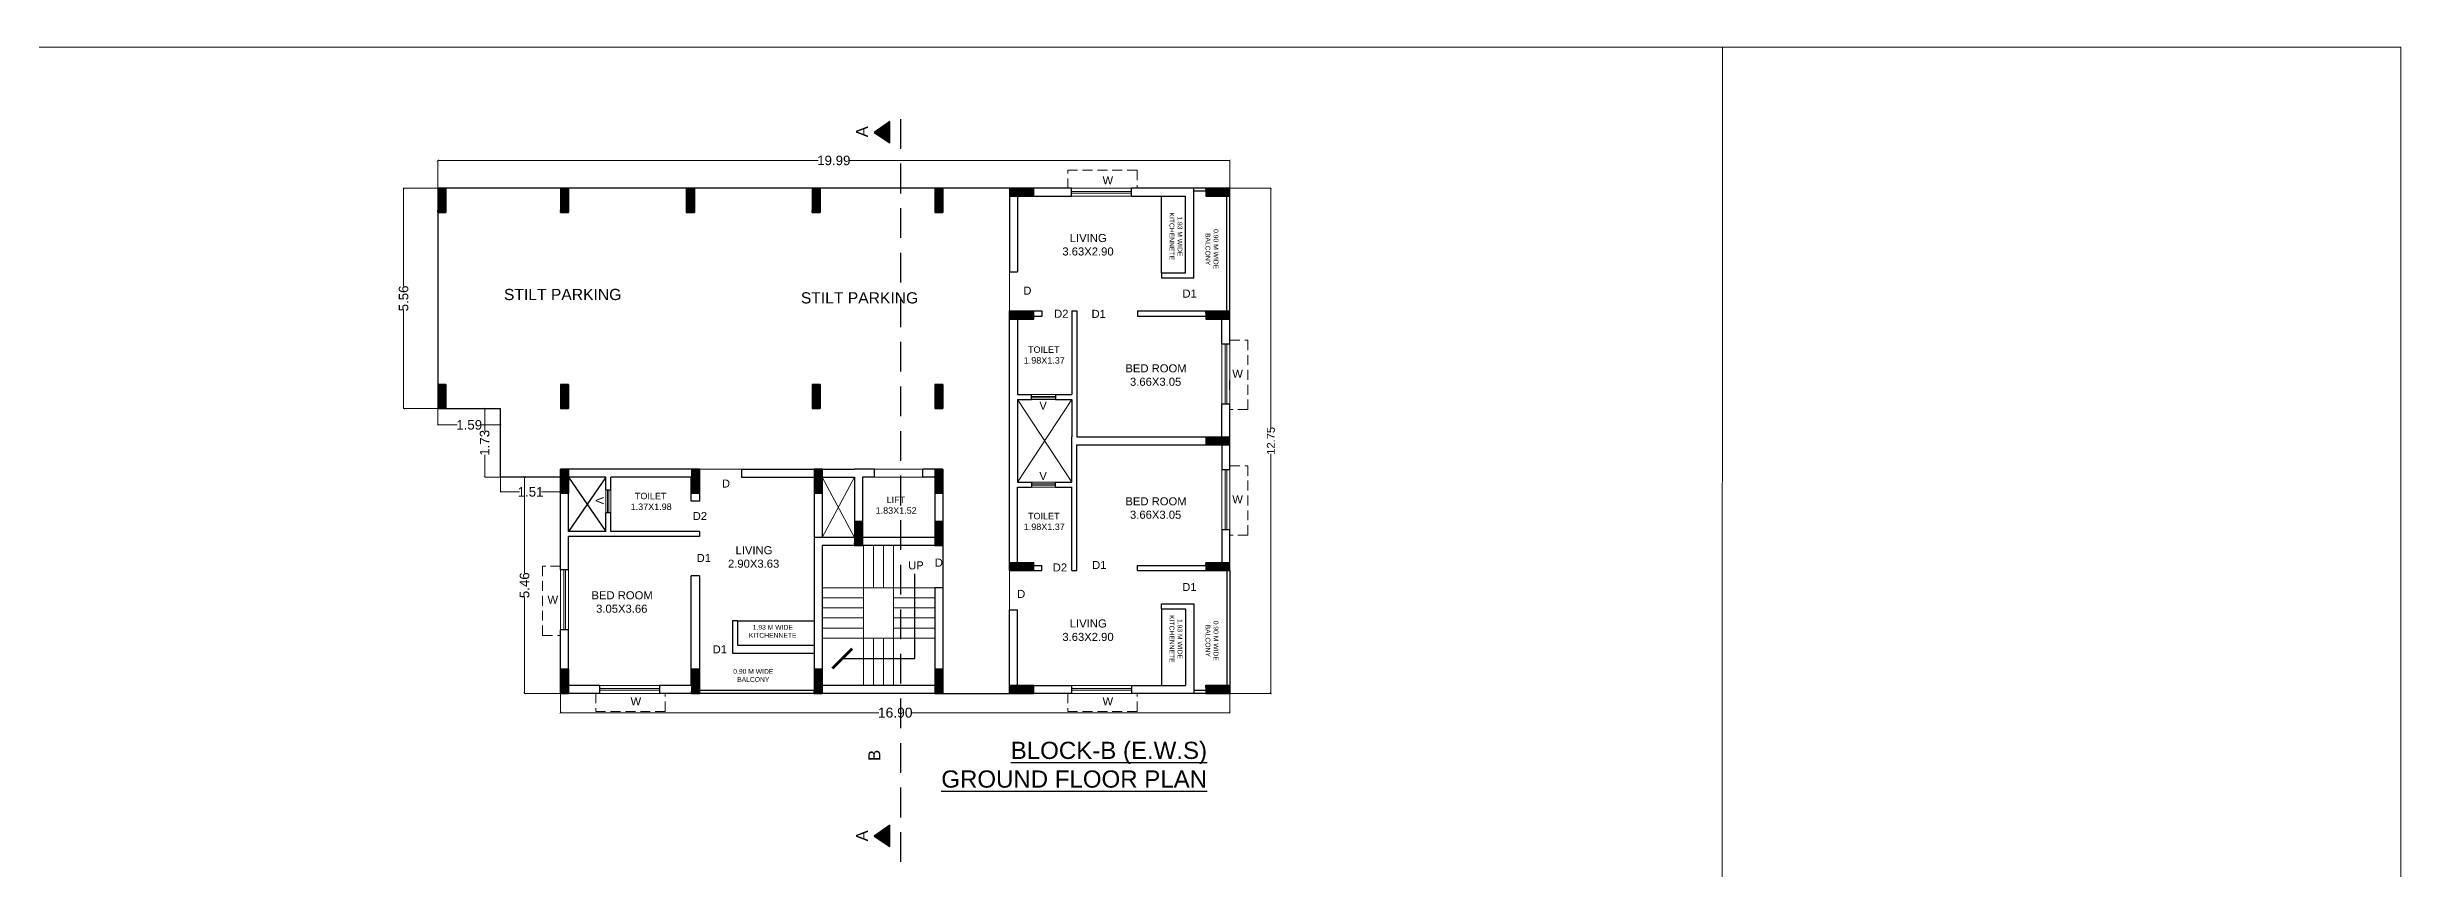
# Model space of a CAD drawing. Header units: metres. Extents: x 0 to 63445, y 32357 to 32804.
# Drawn here: x 63236.5 to 63295.9, y 32783.7 to 32804.5 of the extents above; entities that cross this region are included whole.
import ezdxf

# ---------------------------------------------------------------- set-up
doc = ezdxf.new("R2010")
doc.units = ezdxf.units.M
doc.header["$MEASUREMENT"] = 0
doc.header["$PDMODE"] = 34
doc.header["$PDSIZE"] = -10
doc.linetypes.add('DASHED2', pattern=[0.375, 0.25, -0.125])
doc.layers.get('0').update_dxf_attribs({"lineweight": 25})
for name, color, linetype, lineweight in [('colum', 1, 'Continuous', 30), ('COLUMN', 1, 'Continuous', 30), ('DIM', 56, 'Continuous', 20), ('ELEVATION', 142, 'Continuous', 9), ('hatch', 251, 'Continuous', 20), ('STEPS', 114, 'Continuous', 20), ('TEXT-2', 65, 'Continuous', 18), ('wall', 7, 'Continuous', 30), ('window', 154, 'Continuous', 9)]:
    doc.layers.add(name, color=color, linetype=linetype, lineweight=lineweight)
doc.layers.add('text', color=65, linetype='Continuous')
doc.styles.add('AutoDCRFont', font='arial.ttf')
doc.styles.get("Standard").update_dxf_attribs({"font": 'arial.ttf', "height": 0.4})
doc.styles.add('TNR', font='times.ttf', dxfattribs={"height": 0.5})
doc.dimstyles.new('ARCHANA', dxfattribs={"dimscale": 0, "dimtxt": 0.5, "dimasz": 0.5, "dimexe": 0, "dimexo": 0, "dimgap": 0, "dimtad": 0, "dimzin": 0, "dimdsep": 46, "dimtxsty": 'TNR', "dimblk": 'ARCHTICK', "dimcen": 0.09, "dimclrd": 36, "dimclre": 36, "dimclrt": 7, "dimadec": 0, "dimazin": 0, "dimtfac": 1, "dimtofl": 0, "dimtmove": 0, "dimatfit": 3, "dimldrblk": 'ARCHTICK', "dimfxl": 1, "dimfrac": 2, "dimtolj": 1, "dimtzin": 0, "dimlwd": -1, "dimlwe": -1, "dimarcsym": 0})

# ---------------------------------------------------------------- blocks, each defined once
blk = doc.blocks.new('A$C7D115503')
at = {"layer": 'COLUMN', "ltscale": 3}
h = blk.add_hatch(dxfattribs=at)
h.set_pattern_fill('ANSI31', color=256, style=0)
h.paths.add_polyline_path([(-14.4, -11.6), (-6.4, -11.6), (-6.4, 12.4), (-14.4, 12.4)])
at = {"layer": 'COLUMN', "ltscale": 0.05}
for p, q in [((-14.4, 12.4), (-6.4, 12.4)), ((-14.4, 12.4), (-14.4, -11.6)), ((-6.4, 12.4), (-6.4, -11.6)), ((-6.4, -11.6), (-14.4, -11.6))]:
    blk.add_line(p, q, dxfattribs=at)
blk = doc.blocks.new('_ArchTick')
at = {"color": 0, "linetype": 'ByBlock', "const_width": 0.15}
blk.add_lwpolyline([(-0.5, -0.5), (0.5, 0.5)], dxfattribs=at)
blk = doc.blocks.new('*D434')
at = {"layer": 'Defpoints', "color": 0, "ltscale": 3, "transparency": 16777216}
for p in [(63266.308, 32801.614), (63246.314, 32800.914), (63266.308, 32800.914)]:
    blk.add_point(p, dxfattribs=at)
at = {"layer": 'DIM', "ltscale": 3, "transparency": 16777216}
for p, q in [((63246.314, 32800.914), (63246.314, 32801.614)), ((63246.314, 32801.614), (63255.917, 32801.614)), ((63266.308, 32801.614), (63256.705, 32801.614)), ((63266.308, 32800.914), (63266.308, 32801.614))]:
    blk.add_line(p, q, dxfattribs=at)
at = {"layer": 'DIM', "ltscale": 3, "transparency": 16777216, "xscale": 0.05, "yscale": 0.05, "zscale": 0.05, "rotation": 180}
blk.add_blockref('_ArchTick', (63246.314, 32801.614), dxfattribs=at)
at = {"layer": 'DIM', "ltscale": 3, "transparency": 16777216, "xscale": 0.05, "yscale": 0.05, "zscale": 0.05}
blk.add_blockref('_ArchTick', (63266.308, 32801.614), dxfattribs=at)
at = {"layer": 'DIM', "color": 7, "ltscale": 3, "transparency": 16777216, "insert": (63256.311, 32801.614), "char_height": 0.4, "attachment_point": 5}
blk.add_mtext('\\A1;{\\H0.6x;19.99}', dxfattribs=at)
blk = doc.blocks.new('*D417')
at = {"layer": 'Defpoints', "color": 0, "ltscale": 3, "transparency": 16777216}
for p in [(63246.314, 32800.914), (63245.455, 32795.351), (63246.314, 32795.351)]:
    blk.add_point(p, dxfattribs=at)
at = {"layer": 'DIM', "ltscale": 3, "transparency": 16777216}
for p, q in [((63246.314, 32800.914), (63245.455, 32800.914)), ((63245.455, 32800.914), (63245.455, 32798.444)), ((63245.455, 32795.351), (63245.455, 32797.821)), ((63246.314, 32795.351), (63245.455, 32795.351))]:
    blk.add_line(p, q, dxfattribs=at)
at = {"layer": 'DIM', "ltscale": 3, "transparency": 16777216, "xscale": 0.05, "yscale": 0.05, "zscale": 0.05}
for p, rotation in [((63245.455, 32800.914), 90), ((63245.455, 32795.351), 270)]:
    blk.add_blockref('_ArchTick', p, dxfattribs=dict(at, rotation=rotation))
at = {"layer": 'DIM', "color": 7, "ltscale": 3, "transparency": 16777216, "insert": (63245.455, 32798.132), "char_height": 0.4, "attachment_point": 5, "rotation": 90}
blk.add_mtext('\\A1;{\\H0.6x;5.56}', dxfattribs=at)
blk = doc.blocks.new('*D418')
at = {"layer": 'Defpoints', "color": 0, "ltscale": 3, "transparency": 16777216}
for p in [(63246.314, 32795.351), (63247.903, 32795.351), (63247.903, 32794.94)]:
    blk.add_point(p, dxfattribs=at)
at = {"layer": 'DIM', "ltscale": 3, "transparency": 16777216}
for p, q in [((63246.314, 32795.351), (63246.314, 32794.94)), ((63247.903, 32795.351), (63247.903, 32794.94)), ((63246.314, 32794.94), (63246.808, 32794.94)), ((63247.903, 32794.94), (63247.409, 32794.94))]:
    blk.add_line(p, q, dxfattribs=at)
at = {"layer": 'DIM', "ltscale": 3, "transparency": 16777216, "xscale": 0.05, "yscale": 0.05, "zscale": 0.05, "rotation": 180}
blk.add_blockref('_ArchTick', (63246.314, 32794.94), dxfattribs=at)
at = {"layer": 'DIM', "ltscale": 3, "transparency": 16777216, "xscale": 0.05, "yscale": 0.05, "zscale": 0.05}
blk.add_blockref('_ArchTick', (63247.903, 32794.94), dxfattribs=at)
at = {"layer": 'DIM', "color": 7, "ltscale": 3, "transparency": 16777216, "insert": (63247.109, 32794.94), "char_height": 0.4, "attachment_point": 5}
blk.add_mtext('\\A1;{\\H0.6x;1.59}', dxfattribs=at)
blk = doc.blocks.new('*D435')
at = {"layer": 'Defpoints', "color": 0, "ltscale": 3, "transparency": 16777216}
for p in [(63247.5, 32795.351), (63247.903, 32795.351), (63247.903, 32793.624)]:
    blk.add_point(p, dxfattribs=at)
at = {"layer": 'DIM', "ltscale": 3, "transparency": 16777216}
for p, q in [((63247.903, 32795.351), (63247.5, 32795.351)), ((63247.5, 32795.351), (63247.5, 32794.788)), ((63247.5, 32793.624), (63247.5, 32794.187)), ((63247.903, 32793.624), (63247.5, 32793.624))]:
    blk.add_line(p, q, dxfattribs=at)
at = {"layer": 'DIM', "ltscale": 3, "transparency": 16777216, "xscale": 0.05, "yscale": 0.05, "zscale": 0.05}
for p, rotation in [((63247.5, 32795.351), 90), ((63247.5, 32793.624), 270)]:
    blk.add_blockref('_ArchTick', p, dxfattribs=dict(at, rotation=rotation))
at = {"layer": 'DIM', "color": 7, "ltscale": 3, "transparency": 16777216, "insert": (63247.5, 32794.487), "char_height": 0.4, "attachment_point": 5, "rotation": 90}
blk.add_mtext('\\A1;{\\H0.6x;1.73}', dxfattribs=at)
blk = doc.blocks.new('*D436')
at = {"layer": 'Defpoints', "color": 0, "ltscale": 3, "transparency": 16777216}
for p in [(63247.903, 32793.624), (63249.413, 32793.624), (63249.413, 32793.249)]:
    blk.add_point(p, dxfattribs=at)
at = {"layer": 'DIM', "ltscale": 3, "transparency": 16777216}
for p, q in [((63247.903, 32793.624), (63247.903, 32793.249)), ((63249.413, 32793.624), (63249.413, 32793.249)), ((63247.903, 32793.249), (63248.381, 32793.249)), ((63249.413, 32793.249), (63248.935, 32793.249))]:
    blk.add_line(p, q, dxfattribs=at)
at = {"layer": 'DIM', "ltscale": 3, "transparency": 16777216, "xscale": 0.05, "yscale": 0.05, "zscale": 0.05, "rotation": 180}
blk.add_blockref('_ArchTick', (63247.903, 32793.249), dxfattribs=at)
at = {"layer": 'DIM', "ltscale": 3, "transparency": 16777216, "xscale": 0.05, "yscale": 0.05, "zscale": 0.05}
blk.add_blockref('_ArchTick', (63249.413, 32793.249), dxfattribs=at)
at = {"layer": 'DIM', "color": 7, "ltscale": 3, "transparency": 16777216, "insert": (63248.658, 32793.249), "char_height": 0.4, "attachment_point": 5}
blk.add_mtext('\\A1;{\\H0.6x;1.51}', dxfattribs=at)
blk = doc.blocks.new('*D437')
at = {"layer": 'Defpoints', "color": 0, "ltscale": 3, "transparency": 16777216}
for p in [(63249.413, 32793.624), (63248.506, 32788.163), (63249.413, 32788.163)]:
    blk.add_point(p, dxfattribs=at)
at = {"layer": 'DIM', "ltscale": 3, "transparency": 16777216}
for p, q in [((63249.413, 32793.624), (63248.506, 32793.624)), ((63248.506, 32793.624), (63248.506, 32791.205)), ((63248.506, 32788.163), (63248.506, 32790.582)), ((63249.413, 32788.163), (63248.506, 32788.163))]:
    blk.add_line(p, q, dxfattribs=at)
at = {"layer": 'DIM', "ltscale": 3, "transparency": 16777216, "xscale": 0.05, "yscale": 0.05, "zscale": 0.05}
for p, rotation in [((63248.506, 32793.624), 90), ((63248.506, 32788.163), 270)]:
    blk.add_blockref('_ArchTick', p, dxfattribs=dict(at, rotation=rotation))
at = {"layer": 'DIM', "color": 7, "ltscale": 3, "transparency": 16777216, "insert": (63248.506, 32790.893), "char_height": 0.4, "attachment_point": 5, "rotation": 90}
blk.add_mtext('\\A1;{\\H0.6x;5.46}', dxfattribs=at)
blk = doc.blocks.new('*D438')
at = {"layer": 'Defpoints', "color": 0, "ltscale": 3, "transparency": 16777216}
for p in [(0.832, 32800.914), (63266.308, 32800.914), (0, 32788.163)]:
    blk.add_point(p, dxfattribs=at)
at = {"layer": 'DIM', "ltscale": 3, "transparency": 16777216}
for p, q in [((5.832, 32800.914), (0.832, 32800.914)), ((0.832, 32800.914), (0.832, 32794.933)), ((0.832, 32788.163), (0.832, 32794.144)), ((0, 32788.163), (0.832, 32788.163))]:
    blk.add_line(p, q, dxfattribs=at)
at = {"layer": 'DIM', "ltscale": 3, "transparency": 16777216, "xscale": 0.05, "yscale": 0.05, "zscale": 0.05}
for p, rotation in [((0.832, 32800.914), 90), ((0.832, 32788.163), 270)]:
    blk.add_blockref('_ArchTick', p, dxfattribs=dict(at, rotation=rotation))
at = {"layer": 'DIM', "color": 7, "ltscale": 3, "transparency": 16777216, "insert": (0.832, 32794.538), "char_height": 0.4, "attachment_point": 5, "rotation": 90}
blk.add_mtext('\\A1;{\\H0.6x;12.75}', dxfattribs=at)
blk = doc.blocks.new('*D439')
at = {"layer": 'Defpoints', "color": 0, "ltscale": 3, "transparency": 16777216}
for p in [(63249.413, 32788.163), (63266.308, 32788.163), (63266.308, 32787.676)]:
    blk.add_point(p, dxfattribs=at)
at = {"layer": 'DIM', "ltscale": 3, "transparency": 16777216}
for p, q in [((63249.413, 32788.163), (63249.413, 32787.676)), ((63266.308, 32788.163), (63266.308, 32787.676)), ((63249.413, 32787.676), (63257.451, 32787.676)), ((63266.308, 32787.676), (63258.27, 32787.676))]:
    blk.add_line(p, q, dxfattribs=at)
at = {"layer": 'DIM', "ltscale": 3, "transparency": 16777216, "xscale": 0.05, "yscale": 0.05, "zscale": 0.05, "rotation": 180}
blk.add_blockref('_ArchTick', (63249.413, 32787.676), dxfattribs=at)
at = {"layer": 'DIM', "ltscale": 3, "transparency": 16777216, "xscale": 0.05, "yscale": 0.05, "zscale": 0.05}
blk.add_blockref('_ArchTick', (63266.308, 32787.676), dxfattribs=at)
at = {"layer": 'DIM', "color": 7, "ltscale": 3, "transparency": 16777216, "insert": (63257.861, 32787.676), "char_height": 0.4, "attachment_point": 5}
blk.add_mtext('\\A1;{\\H0.625x;16.90}', dxfattribs=at)
blk = doc.blocks.new('*D440')
at = {"layer": 'Defpoints', "color": 0, "ltscale": 3, "transparency": 16777216}
for p in [(63266.308, 32800.914), (63266.308, 32788.163), (63267.342, 32788.163)]:
    blk.add_point(p, dxfattribs=at)
at = {"layer": 'DIM', "ltscale": 3, "transparency": 16777216}
for p, q in [((63266.308, 32800.914), (63267.342, 32800.914)), ((63267.342, 32800.914), (63267.342, 32794.867)), ((63267.342, 32788.163), (63267.342, 32794.209)), ((63266.308, 32788.163), (63267.342, 32788.163))]:
    blk.add_line(p, q, dxfattribs=at)
at = {"layer": 'DIM', "ltscale": 3, "transparency": 16777216, "xscale": 0.05, "yscale": 0.05, "zscale": 0.05}
for p, rotation in [((63267.342, 32800.914), 90), ((63267.342, 32788.163), 270)]:
    blk.add_blockref('_ArchTick', p, dxfattribs=dict(at, rotation=rotation))
at = {"layer": 'DIM', "color": 7, "ltscale": 3, "transparency": 16777216, "insert": (63267.342, 32794.538), "char_height": 0.4, "attachment_point": 5, "rotation": 90}
blk.add_mtext('\\A1;{\\H0.5x;12.75}', dxfattribs=at)

msp = doc.modelspace()

# ---------------------------------------------------------------- hatches: boundary and pattern name
at = {"layer": 'wall', "ltscale": 3}
for points in [[(63257.7212, 32802.0564), (63257.7212, 32802.5982), (63257.3321, 32802.3183)], [(63257.7212, 32784.2993), (63257.7212, 32784.8411), (63257.3321, 32784.5612)]]:
    msp.add_hatch(color=252, dxfattribs=at).paths.add_polyline_path(points)

# ---------------------------------------------------------------- linework, layer by layer
at = {"layer": 'colum', "linetype": 'DASHED2', "ltscale": 3}
msp.add_lwpolyline([(63258.0029, 32783.9097), (63258.0029, 32802.8051)], dxfattribs=at)
at = {"layer": 'ELEVATION', "ltscale": 20}
msp.add_line((63278.7271, 32734.5721), (63278.7357, 32804.4763), dxfattribs=at)
msp.add_lwpolyline([(63164.5545, 32720.575), (63295.8612, 32720.575), (63295.8612, 32804.4763), (63164.5545, 32804.4763)], close=True, dxfattribs=at)
at = {"layer": 'hatch', "ltscale": 0.05}
for p, q in [((63262.3204, 32793.4968), (63260.9488, 32795.5797)), ((63262.3204, 32795.5797), (63260.9488, 32793.4968))]:
    msp.add_line(p, q, dxfattribs=at)
at = {"layer": 'STEPS'}
for p, q in [((63260.7456, 32797.815), (63260.7456, 32798.8056)), ((63253.9853, 32793.827), (63252.9185, 32793.827)), ((63256.8302, 32793.6238), (63256.0174, 32792.0998)), ((63256.0174, 32793.6238), (63256.8302, 32792.0998)), ((63257.3382, 32793.827), (63258.5575, 32793.827)), ((63258.5575, 32793.6238), (63257.3382, 32793.6238)), ((63257.0588, 32791.8966), (63257.0588, 32788.3659)), ((63257.3128, 32791.8966), (63257.3128, 32790.8298)), ((63257.5668, 32791.8966), (63257.5668, 32790.8298)), ((63257.8208, 32791.8966), (63257.8208, 32788.3659)), ((63259.0655, 32790.8298), (63259.0655, 32791.8966)), ((63260.7456, 32790.2709), (63260.7456, 32791.2616)), ((63258.8623, 32790.8298), (63256.0174, 32790.8298)), ((63257.0588, 32790.5758), (63256.0174, 32790.5758)), ((63258.8623, 32790.5758), (63257.8208, 32790.5758)), ((63257.0588, 32790.3217), (63256.0174, 32790.3217)), ((63257.0588, 32790.0677), (63256.0174, 32790.0677)), ((63257.0588, 32789.8137), (63256.0174, 32789.8137)), ((63258.8623, 32790.3217), (63257.8208, 32790.3217)), ((63258.8623, 32790.0677), (63257.8208, 32790.0677)), ((63258.8623, 32789.8137), (63257.8208, 32789.8137)), ((63258.8623, 32789.5597), (63256.0174, 32789.5597)), ((63257.3128, 32789.5597), (63257.3128, 32788.3659)), ((63257.5668, 32789.5597), (63257.5668, 32788.3659))]:
    msp.add_line(p, q, dxfattribs=at)
at = {"layer": 'wall', "ltscale": 3}
for p, q in [((63257.7212, 32802.5982), (63257.3321, 32802.3183)), ((63257.3321, 32802.3183), (63257.7212, 32802.0564)), ((63257.7212, 32802.0564), (63257.7212, 32802.5982)), ((63262.3079, 32800.7106), (63262.3079, 32800.9139)), ((63263.8225, 32800.7106), (63263.8225, 32800.9139)), ((63266.1052, 32796.9846), (63266.3084, 32796.9846)), ((63261.9035, 32795.7067), (63261.9035, 32795.5797)), ((63266.1052, 32795.47), (63266.3084, 32795.47)), ((63261.9035, 32793.3698), (63261.9035, 32793.4968)), ((63266.1052, 32793.8146), (63266.3084, 32793.8146)), ((63250.6839, 32792.7195), (63250.5569, 32792.7195)), ((63266.1052, 32792.3), (63266.3084, 32792.3)), ((63249.6164, 32791.2812), (63249.4132, 32791.2812)), ((63249.6164, 32789.7666), (63249.4132, 32789.7666)), ((63250.3967, 32788.3659), (63250.3967, 32788.1627)), ((63251.9112, 32788.3659), (63251.9112, 32788.1627)), ((63262.3079, 32788.3659), (63262.3079, 32788.1627)), ((63263.8225, 32788.3659), (63263.8225, 32788.1627)), ((63257.7212, 32784.8411), (63257.3321, 32784.5612)), ((63257.3321, 32784.5612), (63257.7212, 32784.2993)), ((63257.7212, 32784.2993), (63257.7212, 32784.8411))]:
    msp.add_line(p, q, dxfattribs=at)
at = {"layer": 'wall'}
for p, q in [((63260.7456, 32800.9139), (63246.3143, 32800.9139)), ((63246.3143, 32800.9139), (63246.3143, 32799.9994)), ((63260.7456, 32800.9139), (63260.7456, 32798.8056)), ((63262.3079, 32800.9139), (63260.7456, 32800.9139)), ((63260.9488, 32800.7106), (63262.3079, 32800.7106)), ((63260.9488, 32800.7106), (63260.9488, 32798.8056)), ((63265.3939, 32800.9139), (63263.8225, 32800.9139)), ((63263.8225, 32800.7106), (63265.1907, 32800.7106)), ((63264.5811, 32798.7802), (63264.5811, 32800.7106)), ((63265.1907, 32798.7802), (63265.1907, 32800.7106)), ((63265.3939, 32798.6532), (63265.3939, 32800.9139)), ((63266.3084, 32800.9139), (63265.3939, 32800.9139)), ((63266.2322, 32800.8376), (63265.3939, 32800.8376)), ((63266.2322, 32797.815), (63266.2322, 32800.8376)), ((63266.3084, 32797.815), (63266.3084, 32800.9139)), ((63246.3143, 32799.9994), (63246.3143, 32795.9607)), ((63260.7456, 32798.8056), (63260.9488, 32798.8056)), ((63264.5811, 32798.7802), (63265.1907, 32798.7802)), ((63264.5811, 32798.7802), (63264.5811, 32798.6532)), ((63264.5811, 32798.6532), (63265.3939, 32798.6532)), ((63260.7456, 32797.815), (63261.5584, 32797.815)), ((63260.7456, 32791.2616), (63260.7456, 32797.815)), ((63260.9488, 32797.688), (63261.5584, 32797.688)), ((63260.9488, 32797.688), (63260.9488, 32795.7067)), ((63261.5584, 32797.815), (63261.5584, 32797.688)), ((63262.3204, 32797.815), (63262.4474, 32797.815)), ((63262.3204, 32797.815), (63262.3204, 32795.7067)), ((63262.4474, 32797.815), (63262.4474, 32794.6399)), ((63263.9715, 32797.815), (63266.3084, 32797.815)), ((63263.9715, 32797.815), (63263.9715, 32797.688)), ((63263.9715, 32797.688), (63266.1052, 32797.688)), ((63266.1052, 32796.9846), (63266.1052, 32797.688)), ((63266.3084, 32796.9846), (63266.3084, 32797.815)), ((63266.3084, 32795.822), (63266.3084, 32796.0616)), ((63246.3143, 32795.3511), (63247.903, 32795.3511)), ((63247.903, 32793.6238), (63247.903, 32795.3511)), ((63260.9488, 32795.7067), (63261.3035, 32795.7067)), ((63260.9488, 32795.5797), (63261.3035, 32795.5797)), ((63260.9488, 32795.5797), (63260.9488, 32793.4968)), ((63261.9035, 32795.7067), (63262.3204, 32795.7067)), ((63261.9035, 32795.5797), (63262.3204, 32795.5797)), ((63262.3204, 32795.5797), (63262.3204, 32794.6399)), ((63266.1052, 32794.6399), (63266.1052, 32795.47)), ((63266.3084, 32793.8146), (63266.3084, 32795.47)), ((63262.3204, 32793.4968), (63262.3204, 32794.6399)), ((63262.4474, 32794.6399), (63266.1052, 32794.6399)), ((63262.4474, 32794.6399), (63266.1052, 32794.6399)), ((63262.4474, 32791.2616), (63262.4474, 32794.4367)), ((63262.4474, 32794.4367), (63266.1052, 32794.4367)), ((63262.4474, 32794.4367), (63266.1052, 32794.4367)), ((63266.1052, 32794.4367), (63266.1052, 32793.8146)), ((63249.4132, 32793.6238), (63247.903, 32793.6238)), ((63249.4132, 32791.2812), (63249.4132, 32793.827)), ((63252.7153, 32793.827), (63249.4132, 32793.827)), ((63249.6164, 32792.2522), (63249.6164, 32793.6238)), ((63250.5569, 32793.6238), (63249.6164, 32793.6238)), ((63250.5569, 32793.6238), (63249.6164, 32792.2522)), ((63249.6164, 32793.6238), (63250.5569, 32792.2522)), ((63250.5569, 32793.3032), (63250.5569, 32793.6238)), ((63250.6839, 32793.3032), (63250.6839, 32793.6238)), ((63252.7153, 32793.6238), (63250.6839, 32793.6238)), ((63252.7153, 32793.827), (63252.9185, 32793.827)), ((63252.7153, 32793.0142), (63252.7153, 32793.6238)), ((63252.9185, 32793.827), (63252.9185, 32793.0142)), ((63253.9853, 32793.827), (63253.9853, 32793.6238)), ((63253.9853, 32793.827), (63256.8302, 32793.827)), ((63253.9853, 32793.6238), (63255.8142, 32793.6238)), ((63255.8142, 32793.6238), (63255.8142, 32789.3819)), ((63255.8142, 32793.6238), (63255.8142, 32793.0142)), ((63256.0174, 32793.6238), (63256.0174, 32792.0998)), ((63256.0174, 32793.6238), (63256.0174, 32793.0142)), ((63256.0174, 32793.6238), (63256.8302, 32793.6238)), ((63257.3382, 32793.827), (63256.8302, 32793.827)), ((63256.8302, 32793.6238), (63256.8302, 32792.0998)), ((63257.3382, 32793.6238), (63257.0334, 32793.6238)), ((63257.0334, 32793.6238), (63257.0334, 32792.0998)), ((63257.3382, 32793.6238), (63257.3382, 32793.827)), ((63259.0655, 32793.827), (63258.5575, 32793.827)), ((63258.5575, 32793.6238), (63258.5575, 32793.827)), ((63258.8623, 32793.6238), (63258.5575, 32793.6238)), ((63258.8623, 32793.6238), (63258.8623, 32792.0998)), ((63259.0655, 32793.827), (63259.0655, 32791.8966)), ((63260.9488, 32793.4968), (63261.3035, 32793.4968)), ((63260.9488, 32793.3698), (63261.3035, 32793.3698)), ((63260.9488, 32791.3886), (63260.9488, 32793.3698)), ((63261.9035, 32793.4968), (63262.3204, 32793.4968)), ((63261.9035, 32793.3698), (63262.3204, 32793.3698)), ((63262.3204, 32791.2616), (63262.3204, 32793.3698)), ((63252.9185, 32793.0142), (63252.7153, 32793.0142)), ((63250.5569, 32792.2522), (63249.6164, 32792.2522)), ((63250.5569, 32792.2522), (63250.5569, 32792.7195)), ((63250.6839, 32792.2522), (63250.6839, 32792.7195)), ((63252.9185, 32792.2522), (63250.6839, 32792.2522)), ((63252.9185, 32792.2522), (63252.9185, 32792.1252)), ((63255.8142, 32792.2522), (63255.8142, 32792.1252)), ((63256.0174, 32792.5469), (63256.0174, 32792.0998)), ((63266.1052, 32792.3), (63266.1052, 32791.3886)), ((63266.3084, 32791.2616), (63266.3084, 32792.3)), ((63249.6164, 32791.2812), (63249.6164, 32792.1252)), ((63252.9185, 32792.1252), (63249.6164, 32792.1252)), ((63257.0334, 32792.0998), (63255.8142, 32792.0998)), ((63255.8142, 32792.0998), (63255.8142, 32788.1627)), ((63256.8302, 32792.0998), (63256.0174, 32792.0998)), ((63259.0655, 32791.8966), (63256.0174, 32791.8966)), ((63256.0174, 32791.8966), (63256.0174, 32789.0162)), ((63259.0655, 32791.8966), (63256.0174, 32791.8966)), ((63256.0174, 32791.8966), (63256.0174, 32789.0162)), ((63258.8623, 32792.0998), (63257.0334, 32792.0998)), ((63259.0655, 32792.0998), (63257.0334, 32792.0998)), ((63259.0655, 32792.0998), (63259.0655, 32788.1627)), ((63252.7153, 32788.3659), (63252.7153, 32791.1346)), ((63252.9185, 32791.1346), (63252.7153, 32791.1346)), ((63252.9185, 32791.1346), (63252.9185, 32788.1627)), ((63260.7456, 32791.2616), (63261.5584, 32791.2616)), ((63260.9488, 32791.3886), (63261.5584, 32791.3886)), ((63261.5584, 32791.2616), (63261.5584, 32791.3886)), ((63262.3204, 32791.2616), (63262.4474, 32791.2616)), ((63263.9715, 32791.3886), (63266.1052, 32791.3886)), ((63263.9715, 32791.2616), (63263.9715, 32791.3886)), ((63263.9715, 32791.2616), (63266.3084, 32791.2616)), ((63266.2322, 32791.2616), (63266.2322, 32788.2389)), ((63266.3084, 32791.2616), (63266.3084, 32788.1627)), ((63256.0174, 32790.6012), (63256.0174, 32788.3659)), ((63256.0174, 32790.6012), (63256.0174, 32788.3659)), ((63258.8623, 32790.8298), (63258.8623, 32788.3659)), ((63259.0655, 32790.8298), (63258.8623, 32790.8298)), ((63259.0655, 32790.8298), (63259.0655, 32788.1627)), ((63264.5811, 32790.4233), (63265.3939, 32790.4233)), ((63264.5811, 32790.2963), (63264.5811, 32790.4233)), ((63265.3939, 32790.4233), (63265.3939, 32788.1627)), ((63249.4132, 32788.1627), (63249.4132, 32789.7666)), ((63249.6164, 32788.3659), (63249.6164, 32789.7666)), ((63253.7567, 32789.9915), (63253.7567, 32789.1787)), ((63253.8837, 32789.9915), (63253.7567, 32789.9915)), ((63253.8837, 32789.9915), (63253.8837, 32789.3819)), ((63253.8837, 32789.9915), (63255.8142, 32789.9915)), ((63260.7456, 32790.2709), (63260.9488, 32790.2709)), ((63260.7456, 32788.1627), (63260.7456, 32790.2709)), ((63260.9488, 32788.3659), (63260.9488, 32790.2709)), ((63264.5811, 32790.2963), (63265.1907, 32790.2963)), ((63264.5811, 32790.2963), (63264.5811, 32788.3659)), ((63265.1907, 32790.2963), (63265.1907, 32788.3659)), ((63253.7567, 32789.1787), (63255.8142, 32789.1787)), ((63253.8837, 32789.3819), (63255.8142, 32789.3819)), ((63255.8142, 32789.1787), (63255.8142, 32788.3659)), ((63255.8142, 32789.1787), (63255.8142, 32788.1627)), ((63255.8142, 32789.1787), (63255.8142, 32788.3659)), ((63250.3967, 32788.1627), (63249.4132, 32788.1627)), ((63250.3967, 32788.3659), (63249.6164, 32788.3659)), ((63252.7153, 32788.3659), (63251.9112, 32788.3659)), ((63252.9185, 32788.1627), (63251.9112, 32788.1627)), ((63255.8142, 32788.2389), (63252.9185, 32788.2389)), ((63255.8142, 32788.1627), (63252.9185, 32788.1627)), ((63259.0655, 32788.1627), (63255.8142, 32788.1627)), ((63259.0655, 32788.1627), (63255.8142, 32788.1627)), ((63258.8623, 32788.3659), (63256.0174, 32788.3659)), ((63258.8623, 32788.3659), (63256.0174, 32788.3659)), ((63262.3079, 32788.1627), (63260.7456, 32788.1627)), ((63260.9488, 32788.3659), (63262.3079, 32788.3659)), ((63263.8225, 32788.3659), (63265.1907, 32788.3659)), ((63265.3939, 32788.1627), (63263.8225, 32788.1627)), ((63266.2322, 32788.2389), (63265.3939, 32788.2389)), ((63266.3084, 32788.1627), (63265.3939, 32788.1627))]:
    msp.add_line(p, q, dxfattribs=at)
at = {"layer": 'wall', "ltscale": 0.5}
for p, q in [((63261.3035, 32795.5797), (63261.3035, 32795.7067)), ((63261.3035, 32793.4968), (63261.3035, 32793.3698)), ((63250.5569, 32793.3032), (63250.6839, 32793.3032)), ((63259.0655, 32788.1627), (63260.7456, 32788.1627))]:
    msp.add_line(p, q, dxfattribs=at)
at = {"layer": 'window'}
for p, q in [((63263.8225, 32800.9126), (63262.3079, 32800.9126)), ((63263.8225, 32800.8332), (63262.3079, 32800.8332)), ((63263.8225, 32800.7901), (63262.3079, 32800.7901)), ((63263.8225, 32800.7106), (63262.3079, 32800.7106)), ((63266.1052, 32795.47), (63266.1052, 32796.9846)), ((63266.1846, 32795.47), (63266.1846, 32796.9846)), ((63266.2277, 32795.47), (63266.2277, 32796.9846)), ((63266.3071, 32795.47), (63266.3071, 32796.9846)), ((63261.3041, 32795.7067), (63261.3035, 32795.7067)), ((63261.3041, 32793.3698), (63261.3035, 32793.3698)), ((63266.1052, 32792.3), (63266.1052, 32793.8146)), ((63266.1846, 32792.3), (63266.1846, 32793.8146)), ((63266.2277, 32792.3), (63266.2277, 32793.8146)), ((63266.3084, 32792.3), (63266.3084, 32793.8146)), ((63250.6839, 32793.3026), (63250.6839, 32793.3032)), ((63249.4145, 32789.7666), (63249.4145, 32791.2812)), ((63249.4939, 32789.7666), (63249.4939, 32791.2812)), ((63249.5369, 32789.7666), (63249.5369, 32791.2812)), ((63249.6164, 32789.7666), (63249.6164, 32791.2812)), ((63251.9112, 32788.3659), (63250.3967, 32788.3659)), ((63251.9112, 32788.2864), (63250.3967, 32788.2864)), ((63251.9112, 32788.2434), (63250.3967, 32788.2434)), ((63251.9112, 32788.1639), (63250.3967, 32788.1639)), ((63263.8225, 32788.3659), (63262.3079, 32788.3659)), ((63263.8225, 32788.2864), (63262.3079, 32788.2864)), ((63263.8225, 32788.2434), (63262.3079, 32788.2434)), ((63263.8225, 32788.1639), (63262.3079, 32788.1639))]:
    msp.add_line(p, q, dxfattribs=at)
at = {"layer": 'window', "ltscale": 0.5}
for p, q in [((63261.9035, 32795.7067), (63261.3041, 32795.7067)), ((63261.9035, 32795.66), (63261.3041, 32795.66)), ((63261.3041, 32795.6264), (63261.9035, 32795.6264)), ((63261.3041, 32795.5797), (63261.9035, 32795.5797)), ((63261.9041, 32795.7067), (63261.9035, 32795.7067)), ((63261.9035, 32795.7067), (63261.9041, 32795.7067)), ((63261.9035, 32795.5797), (63261.9041, 32795.5797)), ((63261.9041, 32795.5797), (63261.9035, 32795.5797)), ((63261.9035, 32793.4968), (63261.3041, 32793.4968)), ((63261.9035, 32793.4501), (63261.3041, 32793.4501)), ((63261.3041, 32793.4166), (63261.9035, 32793.4166)), ((63261.3041, 32793.3698), (63261.9035, 32793.3698)), ((63261.9035, 32793.4968), (63261.9041, 32793.4968)), ((63261.9041, 32793.4968), (63261.9035, 32793.4968)), ((63261.9041, 32793.3698), (63261.9035, 32793.3698)), ((63261.9035, 32793.3698), (63261.9041, 32793.3698)), ((63250.5569, 32793.3032), (63250.5569, 32792.7195)), ((63250.6037, 32793.3032), (63250.6037, 32792.7195)), ((63250.6372, 32792.7195), (63250.6372, 32793.3026)), ((63250.6839, 32792.7195), (63250.6839, 32793.3026))]:
    msp.add_line(p, q, dxfattribs=at)
at = {"layer": 'window', "color": 8, "linetype": 'DASHED2'}
for points in [[(63262.2148, 32800.9126), (63262.2148, 32801.367), (63263.966, 32801.367), (63263.966, 32800.9126)], [(63266.3071, 32797.0777), (63266.7615, 32797.0777), (63266.7615, 32795.3265), (63266.3071, 32795.3265)], [(63266.3071, 32793.9077), (63266.7615, 32793.9077), (63266.7615, 32792.1565), (63266.3071, 32792.1565)], [(63249.4145, 32791.3743), (63248.9601, 32791.3743), (63248.9601, 32789.6231), (63249.4145, 32789.6231)], [(63250.3035, 32788.1639), (63250.3035, 32787.7096), (63252.0547, 32787.7096), (63252.0547, 32788.1639)], [(63262.2148, 32788.1639), (63262.2148, 32787.7096), (63263.966, 32787.7096), (63263.966, 32788.1639)]]:
    msp.add_lwpolyline(points, dxfattribs=at)

# ---------------------------------------------------------------- block references
at = {"layer": 'COLUMN', "ltscale": 0.05, "xscale": -0.025400733691282, "yscale": 0.025400733691282, "zscale": 0.025400733691282}
for p in [(63246.1527, 32800.5985), (63249.2516, 32800.5985), (63252.4267, 32800.5985), (63255.6018, 32800.5985), (63258.7006, 32800.5985), (63246.1527, 32795.6454), (63249.2516, 32795.6454), (63255.6018, 32795.6454), (63258.7006, 32795.6454), (63249.2516, 32793.5117), (63252.5537, 32793.5117), (63255.6526, 32793.5117), (63258.7006, 32793.5117), (63256.6686, 32792.1909), (63258.7006, 32792.1909), (63249.2516, 32788.457), (63252.5537, 32788.457), (63255.6526, 32788.457), (63255.6526, 32788.457), (63258.7006, 32788.457), (63258.7006, 32788.457)]:
    msp.add_blockref('A$C7D115503', p, dxfattribs=at)
at = {"layer": 'COLUMN', "ltscale": 0.05, "xscale": -0.025400733691282, "yscale": 0.025400733691282, "zscale": 0.025400733691282, "rotation": 90}
for p in [(63261.0609, 32800.549), (63266.0141, 32800.549), (63261.0609, 32797.4501), (63266.0141, 32797.4501), (63266.0141, 32794.275), (63261.0609, 32791.1), (63266.0141, 32791.1), (63261.0609, 32788.0011), (63266.0141, 32788.0011)]:
    msp.add_blockref('A$C7D115503', p, dxfattribs=at)

# ---------------------------------------------------------------- texts
at = {"layer": 'text'}
for p in [(63247.9869, 32798.0906), (63255.4796, 32798.0053)]:
    msp.add_text('STILT PARKING', height=0.282723, dxfattribs=at).set_placement(p)
at = {"layer": 'text', "char_height": 0.121924, "width": 3.795079, "attachment_point": 1, "rotation": 270}
for s, insert in [('\\pi1.40502;1.93 M WIDE\\P\\pi1.30742;KITCHENNETE', (63265.1086, 32801.61)), ('\\pi1.39928;0.90 M WIDE\\P\\pi1.49742;BALCONY', (63266.0174, 32801.2814)), ('\\pi1.40502;1.93 M WIDE\\P\\pi1.30742;KITCHENNETE', (63265.1086, 32791.447)), ('\\pi1.39928;0.90 M WIDE\\P\\pi1.49742;BALCONY', (63266.0174, 32791.3958))]:
    msp.add_mtext(s, dxfattribs=dict(at, insert=insert))
at = {"layer": 'text'}
for s, insert, char_height, width, attachment_point in [('\\pi2.06872;LIVING\\P\\pi1.88042;3.63X2.90', (63260.1988, 32799.213), 0.203206, 5.029694, 7), ('D', (63261.2989, 32798.2276), 0.2019, 0.534981, 9), ('D1', (63265.4723, 32798.1537), 0.20194, 0.534981, 9), ('D2', (63262.2324, 32797.6451), 0.20194, 0.534981, 9), ('D1', (63263.1771, 32797.6424), 0.20194, 0.534981, 9), ('\\pi1.61933;TOILET\\P\\pi1.51165;1.98X1.37', (63259.5938, 32796.4847), 0.162565, 4.023756, 7), ('\\pi1.76315;BED ROOM\\P\\pi1.87931;3.66X3.05', (63261.907, 32795.9246), 0.203206, 5.029694, 7), ('D', (63253.6915, 32793.359), 0.2019, 0.534981, 9), ('\\pi1.61933;TOILET\\P\\pi1.51149;1.37X1.98', (63249.6726, 32792.7907), 0.162565, 4.023756, 7), ('D2', (63253.1115, 32792.5394), 0.20194, 0.534981, 9), ('\\pi1.78904;LIFT\\P\\pi1.51248;1.83X1.52', (63255.8548, 32792.6959), 0.162565, 4.023756, 7), ('\\pi1.76315;BED ROOM\\P\\pi1.87931;3.66X3.05', (63261.907, 32792.5681), 0.203206, 5.029694, 7), ('\\pi1.61933;TOILET\\P\\pi1.51165;1.98X1.37', (63259.5938, 32792.2849), 0.162565, 4.023756, 7), ('D1', (63253.2103, 32791.4802), 0.20194, 0.534981, 9), ('\\pi2.06872;LIVING\\P\\pi1.87827;2.90X3.63', (63251.7627, 32791.3335), 0.203206, 5.029694, 7), ('D', (63259.0655, 32791.3632), 0.2019, 0.534981, 9), ('UP', (63258.5803, 32791.2915), 0.20194, 0.534981, 9), ('UP', (63258.5803, 32791.2915), 0.20194, 0.534981, 9), ('D2', (63262.1989, 32791.2411), 0.20194, 0.534981, 9), ('D1', (63263.1925, 32791.3032), 0.20194, 0.534981, 9), ('\\pi1.76315;BED ROOM\\P\\pi1.88014;3.05X3.66', (63248.4326, 32790.1963), 0.203206, 5.029694, 7), ('D', (63261.1425, 32790.5728), 0.2019, 0.534981, 9), ('D1', (63265.4658, 32790.7482), 0.20194, 0.534981, 9), ('\\pi1.40502;1.93 M WIDE\\P\\pi1.30742;KITCHENNETE', (63252.8598, 32789.8922), 0.121924, 3.795079, 1), ('\\pi2.06872;LIVING\\P\\pi1.88042;3.63X2.90', (63260.1988, 32789.485), 0.203206, 5.029694, 7), ('D1', (63253.6149, 32789.1741), 0.20194, 0.534981, 9), ('\\pi1.39928;0.90 M WIDE\\P\\pi1.49742;BALCONY', (63252.374, 32788.7796), 0.121924, 3.795079, 1), ('{\\LBLOCK-B (E.W.S)\\PGROUND FLOOR PLAN}', (63265.7312, 32785.7788), 0.434262, 16.316506, 9)]:
    msp.add_mtext(s, dxfattribs=dict(at, insert=insert, char_height=char_height, width=width, attachment_point=attachment_point))
at = {"layer": 'TEXT-2', "attachment_point": 1, "style": 'AutoDCRFont'}
for s, insert, char_height, width, rotation in [('A', (63256.8733, 32802.2003), 0.3, 0.271413, 90), ('V', (63250.5048, 32793.1235), 0.2019, 0.182701, 270), ('B', (63257.184, 32786.4601), 0.3, 0.271413, 90), ('A', (63256.8733, 32784.4276), 0.3, 0.271413, 90)]:
    msp.add_mtext(s, dxfattribs=dict(at, insert=insert, char_height=char_height, width=width, rotation=rotation))
at = {"layer": 'TEXT-2', "char_height": 0.2019, "width": 0.182701, "style": 'AutoDCRFont'}
for s, insert, attachment_point in [('W', (63263.3602, 32801.2156), 3), ('W', (63266.3687, 32796.1289), 7), ('V', (63261.4995, 32795.5275), 1), ('V', (63261.4995, 32793.549), 7), ('W', (63266.3687, 32792.9589), 7), ('W', (63249.3529, 32790.4255), 9), ('W', (63251.4489, 32787.8609), 9), ('W', (63263.3602, 32787.8609), 9)]:
    msp.add_mtext(s, dxfattribs=dict(at, insert=insert, attachment_point=attachment_point))

# ---------------------------------------------------------------- dimensions: what is measured, and where the dimension line sits
at = {"layer": 'DIM', "ltscale": 3}
for base, p1, p2, text, picture, middle in [((63266.3084, 32801.6138), (63246.3143, 32800.9139), (63266.3084, 32800.9139), '{\\H0.6x;<>}', '*D434', (63256.3113, 32801.6138)), ((63247.903, 32794.9397), (63246.3143, 32795.3511), (63247.903, 32795.3511), '{\\H0.6x;<>}', '*D418', (63247.1087, 32794.9397)), ((63249.4132, 32793.2486), (63247.903, 32793.6238), (63249.4132, 32793.6238), '{\\H0.6x;<>}', '*D436', (63248.6581, 32793.2486)), ((63266.3084, 32787.6761), (63249.4132, 32788.1627), (63266.3084, 32788.1627), '{\\H0.625x;<>}', '*D439', (63257.8608, 32787.6761))]:
    dim = msp.add_linear_dim(base=base, p1=p1, p2=p2, text=text, dimstyle='ARCHANA', override={"dimscale": 1, "dimtxt": 0.278, "dimasz": 0.05, "dimtxsty": 'Standard', "dimclrd": 256, "dimclre": 256, "dimfxl": 5, "dimfxlon": 1, "dimarcsym": 1}, dxfattribs=at)
    dim.commit()
    dim.dimension.update_dxf_attribs({"geometry": picture, "text_midpoint": middle})
for base, p1, p2, text, picture, middle in [((0.8318, 32800.9139), (0, 32788.1627), (63266.3084, 32800.9139), '{\\H0.6x;<>}', '*D438', (0.8318, 32794.5383)), ((63245.4547, 32795.3511), (63246.3143, 32800.9139), (63246.3143, 32795.3511), '{\\H0.6x;<>}', '*D417', (63245.4547, 32798.1325)), ((63267.3416, 32788.1627), (63266.3084, 32800.9139), (63266.3084, 32788.1627), '{\\H0.5x;<>}', '*D440', (63267.3416, 32794.5383)), ((63247.4997, 32795.3511), (63247.903, 32793.6238), (63247.903, 32795.3511), '{\\H0.6x;<>}', '*D435', (63247.4997, 32794.4875)), ((63248.5063, 32788.1627), (63249.4132, 32793.6238), (63249.4132, 32788.1627), '{\\H0.6x;<>}', '*D437', (63248.5063, 32790.8933))]:
    dim = msp.add_linear_dim(base=base, p1=p1, p2=p2, angle=90, text=text, dimstyle='ARCHANA', override={"dimscale": 1, "dimtxt": 0.278, "dimasz": 0.05, "dimtxsty": 'Standard', "dimclrd": 256, "dimclre": 256, "dimfxl": 5, "dimfxlon": 1, "dimarcsym": 1}, dxfattribs=at)
    dim.commit()
    dim.dimension.update_dxf_attribs({"geometry": picture, "text_midpoint": middle})

# ---------------------------------------------------------------- leaders
at = {"layer": 'wall', "ltscale": 0.5}
msp.add_leader([(63256.5238, 32789.0429), (63258.3564, 32789.0429), (63258.3564, 32791.1801)], dimstyle='ARCHANA', override={"dimscale": 1, "dimfxl": 6, "dimarcsym": 1}, dxfattribs=at)

doc.saveas('drawing.dxf')
